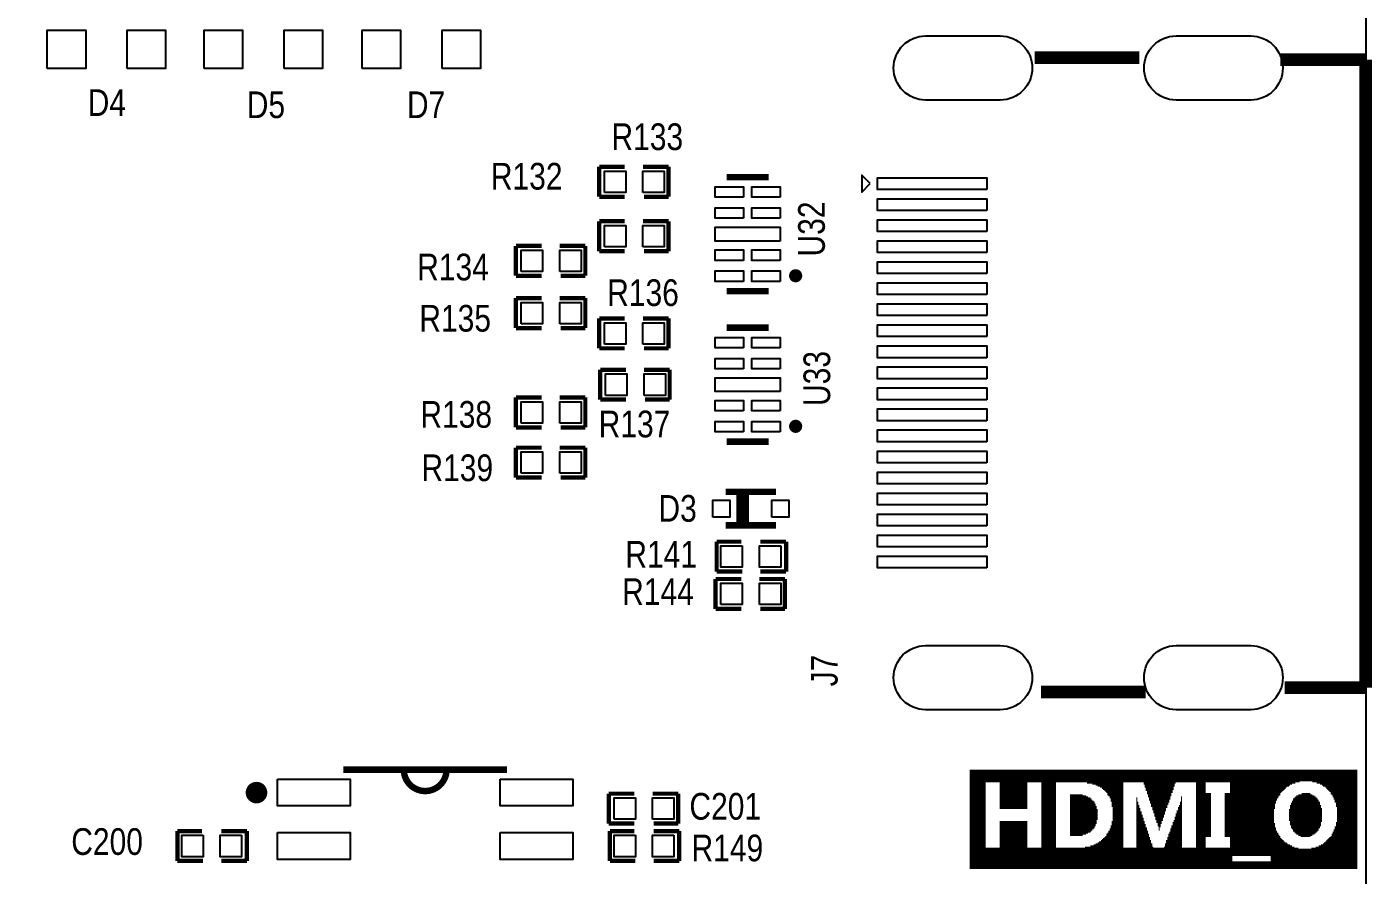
# Model space of a CAD drawing. Extents: x -16 to 114, y 9 to 99.
# Drawn here: x 81.94 to 113.94, y 66.59 to 86.77 of the extents above; entities that cross this region are included whole.
import ezdxf

# ---------------------------------------------------------------- set-up
doc = ezdxf.new("R2010")
doc.units = 0
for name, color, linetype in [('BG_OUTLINE', 3, 'CONTINUOUS'), ('MA_PEN3', 5, 'CONTINUOUS'), ('PG_SILKSCREEN_TOP', 6, 'CONTINUOUS'), ('PIN_TOP', 7, 'CONTINUOUS'), ('RD_SILKSCREEN_TOP', 8, 'CONTINUOUS')]:
    doc.layers.add(name, color=color, linetype=linetype)

msp = doc.modelspace()

# ---------------------------------------------------------------- linework, layer by layer
at = {"layer": 'BG_OUTLINE'}
msp.add_lwpolyline([(-13.134086, 99.189794), (110.731046, 99.189794, -0.414215), (113.79708, 96.12376), (113.799874, 12.17676), (113.79708, 12.263374, -0.41422), (110.731046, 9.19734), (-13.22832, 9.19734), (-13.12672, 9.20496, -0.414214), (-16.192754, 12.270994), (-16.20012, 96.12376, -0.414215)], format="xyb", close=True, dxfattribs=at)
at = {"layer": 'MA_PEN3', "const_width": 0.0254}
for points in [[(104.3686, 69.088), (113.5888, 69.088)], [(104.3686, 69.0626), (113.5888, 69.0626)], [(104.3686, 69.0372), (113.5888, 69.0372)], [(104.3686, 69.0118), (113.5888, 69.0118)], [(104.3686, 68.9864), (113.5888, 68.9864)], [(104.3686, 68.961), (113.5888, 68.961)], [(104.3686, 68.9356), (113.5888, 68.9356)], [(104.3686, 68.9102), (113.5888, 68.9102)], [(104.3686, 68.8848), (113.5888, 68.8848)], [(104.3686, 68.8594), (113.5888, 68.8594)], [(104.3686, 68.834), (113.5888, 68.834)], [(104.3686, 68.8086), (112.2172, 68.8086)], [(112.522, 68.8086), (113.5888, 68.8086)], [(104.3686, 68.7832), (104.7496, 68.7832)], [(104.3686, 68.7578), (104.7496, 68.7578)], [(104.3686, 68.7324), (104.7496, 68.7324)], [(104.3686, 68.707), (104.7496, 68.707)], [(104.3686, 68.6816), (104.7496, 68.6816)], [(104.3686, 68.6562), (104.7496, 68.6562)], [(104.3686, 68.6308), (104.7496, 68.6308)], [(104.3686, 68.6054), (104.7496, 68.6054)], [(104.3686, 68.58), (104.7496, 68.58)], [(104.3686, 68.5546), (104.7496, 68.5546)], [(104.3686, 68.5292), (104.7496, 68.5292)], [(104.3686, 68.5038), (104.7496, 68.5038)], [(104.3686, 68.4784), (104.7496, 68.4784)], [(105.0798, 68.7832), (105.7402, 68.7832)], [(105.0798, 68.7578), (105.7402, 68.7578)], [(105.0798, 68.7324), (105.7402, 68.7324)], [(105.0798, 68.707), (105.7402, 68.707)], [(105.0798, 68.6816), (105.7402, 68.6816)], [(105.0798, 68.6562), (105.7402, 68.6562)], [(105.0798, 68.6308), (105.7402, 68.6308)], [(105.0798, 68.6054), (105.7402, 68.6054)], [(105.0798, 68.58), (105.7402, 68.58)], [(105.0798, 68.5546), (105.7402, 68.5546)], [(105.0798, 68.5292), (105.7402, 68.5292)], [(105.0798, 68.5038), (105.7402, 68.5038)], [(105.0798, 68.4784), (105.7402, 68.4784)], [(106.0704, 68.7832), (106.426, 68.7832)], [(106.0704, 68.7578), (106.426, 68.7578)], [(106.0704, 68.7324), (106.426, 68.7324)], [(106.0704, 68.707), (106.426, 68.707)], [(106.0704, 68.6816), (106.426, 68.6816)], [(106.0704, 68.6562), (106.426, 68.6562)], [(106.0704, 68.6308), (106.426, 68.6308)], [(106.0704, 68.6054), (106.426, 68.6054)], [(106.0704, 68.58), (106.426, 68.58)], [(106.0704, 68.5546), (106.426, 68.5546)], [(106.0704, 68.5292), (106.426, 68.5292)], [(106.0704, 68.5038), (106.426, 68.5038)], [(106.0704, 68.4784), (106.426, 68.4784)], [(106.7562, 68.5038), (107.061, 68.5038)], [(106.7562, 68.4784), (107.1372, 68.4784)], [(107.1626, 68.7832), (108.0262, 68.7832)], [(107.2896, 68.7578), (108.0262, 68.7578)], [(107.3658, 68.7324), (108.0262, 68.7324)], [(107.4166, 68.707), (108.0262, 68.707)], [(107.4674, 68.6816), (108.0262, 68.6816)], [(107.5182, 68.6562), (108.0262, 68.6562)], [(107.5436, 68.6308), (108.0262, 68.6308)], [(107.569, 68.6054), (108.0262, 68.6054)], [(107.5944, 68.58), (108.0262, 68.58)], [(107.6198, 68.5546), (108.0262, 68.5546)], [(107.6452, 68.5292), (108.0262, 68.5292)], [(107.6452, 68.5038), (108.0262, 68.5038)], [(107.6706, 68.4784), (108.0262, 68.4784)], [(108.5088, 68.7832), (109.2708, 68.7832)], [(108.5088, 68.7578), (109.2454, 68.7578)], [(108.5342, 68.7324), (109.2454, 68.7324)], [(108.5342, 68.707), (109.2454, 68.707)], [(108.5342, 68.6816), (109.22, 68.6816)], [(108.5596, 68.6562), (109.22, 68.6562)], [(108.5596, 68.6308), (109.22, 68.6308)], [(108.5596, 68.6054), (109.1946, 68.6054)], [(108.585, 68.58), (109.1946, 68.58)], [(108.585, 68.5546), (109.1946, 68.5546)], [(108.585, 68.5292), (109.1692, 68.5292)], [(108.6104, 68.5038), (109.1692, 68.5038)], [(108.6104, 68.4784), (109.1692, 68.4784)], [(109.7534, 68.7832), (109.982, 68.7832)], [(109.7534, 68.7578), (109.982, 68.7578)], [(109.7534, 68.7324), (109.982, 68.7324)], [(109.7534, 68.707), (109.982, 68.707)], [(109.7534, 68.6816), (109.982, 68.6816)], [(109.7534, 68.6562), (109.982, 68.6562)], [(109.7534, 68.6308), (109.982, 68.6308)], [(109.7534, 68.6054), (109.982, 68.6054)], [(109.7534, 68.58), (109.982, 68.58)], [(109.7534, 68.5546), (109.982, 68.5546)], [(109.7534, 68.5292), (110.109, 68.5292)], [(109.7534, 68.5038), (110.109, 68.5038)], [(109.7534, 68.4784), (110.109, 68.4784)], [(110.4392, 68.5292), (111.76, 68.5292)], [(110.4392, 68.5038), (111.76, 68.5038)], [(110.4392, 68.4784), (111.7346, 68.4784)], [(110.5662, 68.7832), (112.1156, 68.7832)], [(110.5662, 68.7578), (112.0394, 68.7578)], [(110.5662, 68.7324), (111.9886, 68.7324)], [(110.5662, 68.707), (111.9632, 68.707)], [(110.5662, 68.6816), (111.9124, 68.6816)], [(110.5662, 68.6562), (111.887, 68.6562)], [(110.5662, 68.6308), (111.8616, 68.6308)], [(110.5662, 68.6054), (111.8362, 68.6054)], [(110.5662, 68.58), (111.8108, 68.58)], [(110.5662, 68.5546), (111.7854, 68.5546)], [(112.141, 68.4784), (112.5728, 68.4784)], [(112.1918, 68.5038), (112.522, 68.5038)], [(112.268, 68.5292), (112.4712, 68.5292)], [(112.6236, 68.7832), (113.5888, 68.7832)], [(112.6998, 68.7578), (113.5888, 68.7578)], [(112.7506, 68.7324), (113.5888, 68.7324)], [(112.776, 68.707), (113.5888, 68.707)], [(112.8268, 68.6816), (113.5888, 68.6816)], [(112.8522, 68.6562), (113.5888, 68.6562)], [(112.8776, 68.6308), (113.5888, 68.6308)], [(112.903, 68.6054), (113.5888, 68.6054)], [(112.9284, 68.58), (113.5888, 68.58)], [(112.9538, 68.5546), (113.5888, 68.5546)], [(112.9538, 68.5292), (113.5888, 68.5292)], [(112.9792, 68.5038), (113.5888, 68.5038)], [(113.0046, 68.4784), (113.5888, 68.4784)], [(104.3686, 68.453), (104.7496, 68.453)], [(104.3686, 68.4276), (104.7496, 68.4276)], [(104.3686, 68.4022), (104.7496, 68.4022)], [(104.3686, 68.3768), (104.7496, 68.3768)], [(104.3686, 68.3514), (104.7496, 68.3514)], [(104.3686, 68.326), (104.7496, 68.326)], [(104.3686, 68.3006), (104.7496, 68.3006)], [(104.3686, 68.2752), (104.7496, 68.2752)], [(104.3686, 68.2498), (104.7496, 68.2498)], [(104.3686, 68.2244), (104.7496, 68.2244)], [(104.3686, 68.199), (104.7496, 68.199)], [(104.3686, 68.1736), (104.7496, 68.1736)], [(105.0798, 68.453), (105.7402, 68.453)], [(105.0798, 68.4276), (105.7402, 68.4276)], [(105.0798, 68.4022), (105.7402, 68.4022)], [(105.0798, 68.3768), (105.7402, 68.3768)], [(105.0798, 68.3514), (105.7402, 68.3514)], [(105.0798, 68.326), (105.7402, 68.326)], [(105.0798, 68.3006), (105.7402, 68.3006)], [(105.0798, 68.2752), (105.7402, 68.2752)], [(105.0798, 68.2498), (105.7402, 68.2498)], [(105.0798, 68.2244), (105.7402, 68.2244)], [(105.0798, 68.199), (105.7402, 68.199)], [(105.0798, 68.1736), (105.7402, 68.1736)], [(106.0704, 68.453), (106.426, 68.453)], [(106.0704, 68.4276), (106.426, 68.4276)], [(106.0704, 68.4022), (106.426, 68.4022)], [(106.0704, 68.3768), (106.426, 68.3768)], [(106.0704, 68.3514), (106.426, 68.3514)], [(106.0704, 68.326), (106.426, 68.326)], [(106.0704, 68.3006), (106.426, 68.3006)], [(106.0704, 68.2752), (106.426, 68.2752)], [(106.0704, 68.2498), (106.426, 68.2498)], [(106.0704, 68.2244), (106.426, 68.2244)], [(106.0704, 68.199), (106.426, 68.199)], [(106.0704, 68.1736), (106.426, 68.1736)], [(106.7562, 68.453), (107.188, 68.453)], [(106.7562, 68.4276), (107.2388, 68.4276)], [(106.7562, 68.4022), (107.2642, 68.4022)], [(106.7562, 68.3768), (107.2896, 68.3768)], [(106.7562, 68.3514), (107.315, 68.3514)], [(106.7562, 68.326), (107.3404, 68.326)], [(106.7562, 68.3006), (107.3404, 68.3006)], [(106.7562, 68.2752), (107.3658, 68.2752)], [(106.7562, 68.2498), (107.3658, 68.2498)], [(106.7562, 68.2244), (107.3912, 68.2244)], [(106.7562, 68.199), (107.3912, 68.199)], [(106.7562, 68.1736), (107.3912, 68.1736)], [(107.696, 68.453), (108.0262, 68.453)], [(107.696, 68.4276), (108.0262, 68.4276)], [(107.7214, 68.4022), (108.0262, 68.4022)], [(107.7214, 68.3768), (108.0262, 68.3768)], [(107.7214, 68.3514), (108.0262, 68.3514)], [(107.7468, 68.326), (108.0262, 68.326)], [(107.7468, 68.3006), (108.0262, 68.3006)], [(107.7468, 68.2752), (108.0262, 68.2752)], [(107.7468, 68.2498), (108.0262, 68.2498)], [(107.7468, 68.2244), (108.0262, 68.2244)], [(107.7722, 68.199), (108.0262, 68.199)], [(107.7722, 68.1736), (108.0262, 68.1736)], [(108.331, 68.4276), (108.3564, 68.4276)], [(108.331, 68.4022), (108.3564, 68.4022)], [(108.331, 68.3768), (108.3564, 68.3768)], [(108.331, 68.3514), (108.3564, 68.3514)], [(108.331, 68.326), (108.3818, 68.326)], [(108.331, 68.3006), (108.3818, 68.3006)], [(108.331, 68.2752), (108.3818, 68.2752)], [(108.331, 68.2498), (108.4072, 68.2498)], [(108.331, 68.2244), (108.4072, 68.2244)], [(108.331, 68.199), (108.4072, 68.199)], [(108.331, 68.1736), (108.4326, 68.1736)], [(108.6104, 68.453), (109.1438, 68.453)], [(108.6358, 68.4276), (109.1438, 68.4276)], [(108.6358, 68.4022), (109.1438, 68.4022)], [(108.6358, 68.3768), (109.1184, 68.3768)], [(108.6612, 68.3514), (109.1184, 68.3514)], [(108.6612, 68.326), (109.1184, 68.326)], [(108.6612, 68.3006), (109.093, 68.3006)], [(108.6866, 68.2752), (109.093, 68.2752)], [(108.6866, 68.2498), (109.0676, 68.2498)], [(108.6866, 68.2244), (109.0676, 68.2244)], [(108.712, 68.199), (109.0676, 68.199)], [(108.712, 68.1736), (109.0422, 68.1736)], [(109.3216, 68.199), (109.4232, 68.199)], [(109.3216, 68.1736), (109.4232, 68.1736)], [(109.347, 68.2498), (109.4232, 68.2498)], [(109.347, 68.2244), (109.4232, 68.2244)], [(109.3724, 68.326), (109.4232, 68.326)], [(109.3724, 68.3006), (109.4232, 68.3006)], [(109.3724, 68.2752), (109.4232, 68.2752)], [(109.3978, 68.453), (109.4232, 68.453)], [(109.3978, 68.4276), (109.4232, 68.4276)], [(109.3978, 68.4022), (109.4232, 68.4022)], [(109.3978, 68.3768), (109.4232, 68.3768)], [(109.3978, 68.3514), (109.4232, 68.3514)], [(109.7534, 68.453), (110.109, 68.453)], [(109.7534, 68.4276), (110.109, 68.4276)], [(109.7534, 68.4022), (110.109, 68.4022)], [(109.7534, 68.3768), (110.109, 68.3768)], [(109.7534, 68.3514), (110.109, 68.3514)], [(109.7534, 68.326), (110.109, 68.326)], [(109.7534, 68.3006), (110.109, 68.3006)], [(109.7534, 68.2752), (110.109, 68.2752)], [(109.7534, 68.2498), (110.109, 68.2498)], [(109.7534, 68.2244), (110.109, 68.2244)], [(109.7534, 68.199), (110.109, 68.199)], [(109.7534, 68.1736), (110.109, 68.1736)], [(110.4392, 68.453), (111.7092, 68.453)], [(110.4392, 68.4276), (111.7092, 68.4276)], [(110.4392, 68.4022), (111.6838, 68.4022)], [(110.4392, 68.3768), (111.6838, 68.3768)], [(110.4392, 68.3514), (111.6584, 68.3514)], [(110.4392, 68.326), (111.6584, 68.326)], [(110.4392, 68.3006), (111.6584, 68.3006)], [(110.4392, 68.2752), (111.633, 68.2752)], [(110.4392, 68.2498), (111.633, 68.2498)], [(110.4392, 68.2244), (111.633, 68.2244)], [(110.4392, 68.199), (111.633, 68.199)], [(110.4392, 68.1736), (111.633, 68.1736)], [(111.9886, 68.2498), (112.7252, 68.2498)], [(111.9886, 68.2244), (112.7252, 68.2244)], [(111.9886, 68.199), (112.7252, 68.199)], [(111.9886, 68.1736), (112.7506, 68.1736)], [(112.014, 68.3006), (112.6998, 68.3006)], [(112.014, 68.2752), (112.6998, 68.2752)], [(112.0394, 68.3514), (112.6744, 68.3514)], [(112.0394, 68.326), (112.6998, 68.326)], [(112.0648, 68.4022), (112.649, 68.4022)], [(112.0648, 68.3768), (112.6744, 68.3768)], [(112.0902, 68.4276), (112.6236, 68.4276)], [(112.1156, 68.453), (112.5982, 68.453)], [(113.0046, 68.453), (113.5888, 68.453)], [(113.03, 68.4276), (113.5888, 68.4276)], [(113.03, 68.4022), (113.5888, 68.4022)], [(113.0554, 68.3768), (113.5888, 68.3768)], [(113.0554, 68.3514), (113.5888, 68.3514)], [(113.0554, 68.326), (113.5888, 68.326)], [(113.0808, 68.3006), (113.5888, 68.3006)], [(113.0808, 68.2752), (113.5888, 68.2752)], [(113.0808, 68.2498), (113.5888, 68.2498)], [(113.0808, 68.2244), (113.5888, 68.2244)], [(113.1062, 68.199), (113.5888, 68.199)], [(113.1062, 68.1736), (113.5888, 68.1736)], [(104.3686, 68.1482), (104.7496, 68.1482)], [(104.3686, 68.1228), (104.7496, 68.1228)], [(104.3686, 68.0974), (104.7496, 68.0974)], [(104.3686, 68.072), (104.7496, 68.072)], [(104.3686, 68.0466), (104.7496, 68.0466)], [(104.3686, 68.0212), (104.7496, 68.0212)], [(104.3686, 67.9958), (104.7496, 67.9958)], [(104.3686, 67.9704), (104.7496, 67.9704)], [(104.3686, 67.945), (104.7496, 67.945)], [(104.3686, 67.9196), (104.7496, 67.9196)], [(104.3686, 67.8942), (104.7496, 67.8942)], [(104.3686, 67.8688), (104.7496, 67.8688)], [(104.3686, 67.8434), (104.7496, 67.8434)], [(105.0798, 67.8688), (105.7402, 67.8688)], [(105.0798, 67.8434), (105.7402, 67.8434)], [(106.0704, 68.1482), (106.426, 68.1482)], [(106.0704, 68.1228), (106.426, 68.1228)], [(106.0704, 68.0974), (106.426, 68.0974)], [(106.0704, 68.072), (106.426, 68.072)], [(106.0704, 68.0466), (106.426, 68.0466)], [(106.0704, 68.0212), (106.426, 68.0212)], [(106.0704, 67.9958), (106.426, 67.9958)], [(106.0704, 67.9704), (106.426, 67.9704)], [(106.0704, 67.945), (106.426, 67.945)], [(106.0704, 67.9196), (106.426, 67.9196)], [(106.0704, 67.8942), (106.426, 67.8942)], [(106.0704, 67.8688), (106.426, 67.8688)], [(106.0704, 67.8434), (106.426, 67.8434)], [(106.7562, 68.1482), (107.4166, 68.1482)], [(106.7562, 68.1228), (107.4166, 68.1228)], [(106.7562, 68.0974), (107.4166, 68.0974)], [(106.7562, 68.072), (107.4166, 68.072)], [(106.7562, 68.0466), (107.4166, 68.0466)], [(106.7562, 68.0212), (107.4166, 68.0212)], [(106.7562, 67.9958), (107.4166, 67.9958)], [(106.7562, 67.9704), (107.4166, 67.9704)], [(106.7562, 67.945), (107.4166, 67.945)], [(106.7562, 67.9196), (107.4166, 67.9196)], [(106.7562, 67.8942), (107.3912, 67.8942)], [(106.7562, 67.8688), (107.3912, 67.8688)], [(106.7562, 67.8434), (107.3912, 67.8434)], [(107.7468, 67.8688), (108.0262, 67.8688)], [(107.7468, 67.8434), (108.0262, 67.8434)], [(107.7722, 68.1482), (108.0262, 68.1482)], [(107.7722, 68.1228), (108.0262, 68.1228)], [(107.7722, 68.0974), (108.0262, 68.0974)], [(107.7722, 68.072), (108.0262, 68.072)], [(107.7722, 68.0466), (108.0262, 68.0466)], [(107.7722, 68.0212), (108.0262, 68.0212)], [(107.7722, 67.9958), (108.0262, 67.9958)], [(107.7722, 67.9704), (108.0262, 67.9704)], [(107.7722, 67.945), (108.0262, 67.945)], [(107.7722, 67.9196), (108.0262, 67.9196)], [(107.7722, 67.8942), (108.0262, 67.8942)], [(108.331, 68.1482), (108.4326, 68.1482)], [(108.331, 68.1228), (108.4326, 68.1228)], [(108.331, 68.0974), (108.458, 68.0974)], [(108.331, 68.072), (108.458, 68.072)], [(108.331, 68.0466), (108.458, 68.0466)], [(108.331, 68.0212), (108.4834, 68.0212)], [(108.331, 67.9958), (108.4834, 67.9958)], [(108.331, 67.9704), (108.4834, 67.9704)], [(108.331, 67.945), (108.5088, 67.945)], [(108.331, 67.9196), (108.5088, 67.9196)], [(108.331, 67.8942), (108.5088, 67.8942)], [(108.331, 67.8688), (108.5342, 67.8688)], [(108.331, 67.8434), (108.5342, 67.8434)], [(108.712, 68.1482), (109.0422, 68.1482)], [(108.7374, 68.1228), (109.0422, 68.1228)], [(108.7374, 68.0974), (109.0168, 68.0974)], [(108.7374, 68.072), (109.0168, 68.072)], [(108.7628, 68.0466), (109.0168, 68.0466)], [(108.7628, 68.0212), (108.9914, 68.0212)], [(108.7628, 67.9958), (108.9914, 67.9958)], [(108.7882, 67.9704), (108.9914, 67.9704)], [(108.7882, 67.945), (108.966, 67.945)], [(108.7882, 67.9196), (108.966, 67.9196)], [(108.8136, 67.8942), (108.966, 67.8942)], [(108.8136, 67.8688), (108.9406, 67.8688)], [(108.8136, 67.8434), (108.9406, 67.8434)], [(109.1946, 67.8434), (109.4232, 67.8434)], [(109.22, 67.8942), (109.4232, 67.8942)], [(109.22, 67.8688), (109.4232, 67.8688)], [(109.2454, 67.9704), (109.4232, 67.9704)], [(109.2454, 67.945), (109.4232, 67.945)], [(109.2454, 67.9196), (109.4232, 67.9196)], [(109.2708, 68.0466), (109.4232, 68.0466)], [(109.2708, 68.0212), (109.4232, 68.0212)], [(109.2708, 67.9958), (109.4232, 67.9958)], [(109.2962, 68.1228), (109.4232, 68.1228)], [(109.2962, 68.0974), (109.4232, 68.0974)], [(109.2962, 68.072), (109.4232, 68.072)], [(109.3216, 68.1482), (109.4232, 68.1482)], [(109.7534, 68.1482), (110.109, 68.1482)], [(109.7534, 68.1228), (110.109, 68.1228)], [(109.7534, 68.0974), (110.109, 68.0974)], [(109.7534, 68.072), (110.109, 68.072)], [(109.7534, 68.0466), (110.109, 68.0466)], [(109.7534, 68.0212), (110.109, 68.0212)], [(109.7534, 67.9958), (110.109, 67.9958)], [(109.7534, 67.9704), (110.109, 67.9704)], [(109.7534, 67.945), (110.109, 67.945)], [(109.7534, 67.9196), (110.109, 67.9196)], [(109.7534, 67.8942), (110.109, 67.8942)], [(109.7534, 67.8688), (110.109, 67.8688)], [(109.7534, 67.8434), (110.109, 67.8434)], [(110.4392, 68.1482), (111.6076, 68.1482)], [(110.4392, 68.1228), (111.6076, 68.1228)], [(110.4392, 68.0974), (111.6076, 68.0974)], [(110.4392, 68.072), (111.6076, 68.072)], [(110.4392, 68.0466), (111.6076, 68.0466)], [(110.4392, 68.0212), (111.6076, 68.0212)], [(110.4392, 67.9958), (111.6076, 67.9958)], [(110.4392, 67.9704), (111.6076, 67.9704)], [(110.4392, 67.945), (111.6076, 67.945)], [(110.4392, 67.9196), (111.6076, 67.9196)], [(110.4392, 67.8942), (111.6076, 67.8942)], [(110.4392, 67.8688), (111.6076, 67.8688)], [(110.4392, 67.8434), (111.6076, 67.8434)], [(111.9632, 68.1482), (112.7506, 68.1482)], [(111.9632, 68.1228), (112.7506, 68.1228)], [(111.9632, 68.0974), (112.7506, 68.0974)], [(111.9632, 68.072), (112.7506, 68.072)], [(111.9632, 68.0466), (112.7506, 68.0466)], [(111.9632, 68.0212), (112.7506, 68.0212)], [(111.9632, 67.9958), (112.7506, 67.9958)], [(111.9632, 67.9704), (112.7506, 67.9704)], [(111.9632, 67.945), (112.7506, 67.945)], [(111.9632, 67.9196), (112.7506, 67.9196)], [(111.9632, 67.8942), (112.7506, 67.8942)], [(111.9886, 67.8688), (112.7506, 67.8688)], [(111.9886, 67.8434), (112.7252, 67.8434)], [(113.0808, 67.8434), (113.5888, 67.8434)], [(113.1062, 68.1482), (113.5888, 68.1482)], [(113.1062, 68.1228), (113.5888, 68.1228)], [(113.1062, 68.0974), (113.5888, 68.0974)], [(113.1062, 68.072), (113.5888, 68.072)], [(113.1062, 68.0466), (113.5888, 68.0466)], [(113.1062, 68.0212), (113.5888, 68.0212)], [(113.1062, 67.9958), (113.5888, 67.9958)], [(113.1062, 67.9704), (113.5888, 67.9704)], [(113.1062, 67.945), (113.5888, 67.945)], [(113.1062, 67.9196), (113.5888, 67.9196)], [(113.1062, 67.8942), (113.5888, 67.8942)], [(113.1062, 67.8688), (113.5888, 67.8688)], [(104.3686, 67.818), (104.7496, 67.818)], [(104.3686, 67.7926), (104.7496, 67.7926)], [(104.3686, 67.7672), (104.7496, 67.7672)], [(104.3686, 67.7418), (104.7496, 67.7418)], [(104.3686, 67.7164), (104.7496, 67.7164)], [(104.3686, 67.691), (104.7496, 67.691)], [(104.3686, 67.6656), (104.7496, 67.6656)], [(104.3686, 67.6402), (104.7496, 67.6402)], [(104.3686, 67.6148), (104.7496, 67.6148)], [(104.3686, 67.5894), (104.7496, 67.5894)], [(104.3686, 67.564), (104.7496, 67.564)], [(104.3686, 67.5386), (104.7496, 67.5386)], [(105.0798, 67.818), (105.7402, 67.818)], [(105.0798, 67.7926), (105.7402, 67.7926)], [(105.0798, 67.7672), (105.7402, 67.7672)], [(105.0798, 67.7418), (105.7402, 67.7418)], [(105.0798, 67.7164), (105.7402, 67.7164)], [(105.0798, 67.691), (105.7402, 67.691)], [(105.0798, 67.6656), (105.7402, 67.6656)], [(105.0798, 67.6402), (105.7402, 67.6402)], [(105.0798, 67.6148), (105.7402, 67.6148)], [(105.0798, 67.5894), (105.7402, 67.5894)], [(105.0798, 67.564), (105.7402, 67.564)], [(105.0798, 67.5386), (105.7402, 67.5386)], [(106.0704, 67.818), (106.426, 67.818)], [(106.0704, 67.7926), (106.426, 67.7926)], [(106.0704, 67.7672), (106.426, 67.7672)], [(106.0704, 67.7418), (106.426, 67.7418)], [(106.0704, 67.7164), (106.426, 67.7164)], [(106.0704, 67.691), (106.426, 67.691)], [(106.0704, 67.6656), (106.426, 67.6656)], [(106.0704, 67.6402), (106.426, 67.6402)], [(106.0704, 67.6148), (106.426, 67.6148)], [(106.0704, 67.5894), (106.426, 67.5894)], [(106.0704, 67.564), (106.426, 67.564)], [(106.0704, 67.5386), (106.426, 67.5386)], [(106.7562, 67.818), (107.3912, 67.818)], [(106.7562, 67.7926), (107.3658, 67.7926)], [(106.7562, 67.7672), (107.3658, 67.7672)], [(106.7562, 67.7418), (107.3404, 67.7418)], [(106.7562, 67.7164), (107.3404, 67.7164)], [(106.7562, 67.691), (107.315, 67.691)], [(106.7562, 67.6656), (107.2896, 67.6656)], [(106.7562, 67.6402), (107.2642, 67.6402)], [(106.7562, 67.6148), (107.2388, 67.6148)], [(106.7562, 67.5894), (107.188, 67.5894)], [(106.7562, 67.564), (107.1372, 67.564)], [(106.7562, 67.5386), (107.061, 67.5386)], [(107.6198, 67.564), (108.0262, 67.564)], [(107.6198, 67.5386), (108.0262, 67.5386)], [(107.6452, 67.5894), (108.0262, 67.5894)], [(107.6706, 67.6402), (108.0262, 67.6402)], [(107.6706, 67.6148), (108.0262, 67.6148)], [(107.696, 67.691), (108.0262, 67.691)], [(107.696, 67.6656), (108.0262, 67.6656)], [(107.7214, 67.7672), (108.0262, 67.7672)], [(107.7214, 67.7418), (108.0262, 67.7418)], [(107.7214, 67.7164), (108.0262, 67.7164)], [(107.7468, 67.818), (108.0262, 67.818)], [(107.7468, 67.7926), (108.0262, 67.7926)], [(108.331, 67.818), (108.5342, 67.818)], [(108.331, 67.7926), (108.5596, 67.7926)], [(108.331, 67.7672), (108.5596, 67.7672)], [(108.331, 67.7418), (108.5596, 67.7418)], [(108.331, 67.7164), (108.585, 67.7164)], [(108.331, 67.691), (108.585, 67.691)], [(108.331, 67.6656), (108.585, 67.6656)], [(108.331, 67.6402), (108.6104, 67.6402)], [(108.331, 67.6148), (108.6104, 67.6148)], [(108.331, 67.5894), (108.6104, 67.5894)], [(108.331, 67.564), (108.6358, 67.564)], [(108.331, 67.5386), (108.6358, 67.5386)], [(108.839, 67.818), (108.9406, 67.818)], [(108.839, 67.7926), (108.9152, 67.7926)], [(108.839, 67.7672), (108.9152, 67.7672)], [(108.8644, 67.7418), (108.9152, 67.7418)], [(108.8644, 67.7164), (108.8898, 67.7164)], [(108.8644, 67.691), (108.8898, 67.691)], [(108.8644, 67.6656), (108.8898, 67.6656)], [(109.093, 67.564), (109.4232, 67.564)], [(109.093, 67.5386), (109.4232, 67.5386)], [(109.1184, 67.6148), (109.4232, 67.6148)], [(109.1184, 67.5894), (109.4232, 67.5894)], [(109.1438, 67.691), (109.4232, 67.691)], [(109.1438, 67.6656), (109.4232, 67.6656)], [(109.1438, 67.6402), (109.4232, 67.6402)], [(109.1692, 67.7672), (109.4232, 67.7672)], [(109.1692, 67.7418), (109.4232, 67.7418)], [(109.1692, 67.7164), (109.4232, 67.7164)], [(109.1946, 67.818), (109.4232, 67.818)], [(109.1946, 67.7926), (109.4232, 67.7926)], [(109.7534, 67.818), (110.109, 67.818)], [(109.7534, 67.7926), (110.109, 67.7926)], [(109.7534, 67.7672), (110.109, 67.7672)], [(109.7534, 67.7418), (110.109, 67.7418)], [(109.7534, 67.7164), (110.109, 67.7164)], [(109.7534, 67.691), (110.109, 67.691)], [(109.7534, 67.6656), (110.109, 67.6656)], [(109.7534, 67.6402), (110.109, 67.6402)], [(109.7534, 67.6148), (110.109, 67.6148)], [(109.7534, 67.5894), (110.109, 67.5894)], [(109.7534, 67.564), (110.109, 67.564)], [(109.7534, 67.5386), (110.109, 67.5386)], [(110.4392, 67.818), (111.633, 67.818)], [(110.4392, 67.7926), (111.633, 67.7926)], [(110.4392, 67.7672), (111.633, 67.7672)], [(110.4392, 67.7418), (111.633, 67.7418)], [(110.4392, 67.7164), (111.6584, 67.7164)], [(110.4392, 67.691), (111.6584, 67.691)], [(110.4392, 67.6656), (111.6584, 67.6656)], [(110.4392, 67.6402), (111.6838, 67.6402)], [(110.4392, 67.6148), (111.6838, 67.6148)], [(110.4392, 67.5894), (111.7092, 67.5894)], [(110.4392, 67.564), (111.7092, 67.564)], [(110.4392, 67.5386), (111.7346, 67.5386)], [(111.9886, 67.818), (112.7252, 67.818)], [(111.9886, 67.7926), (112.7252, 67.7926)], [(112.014, 67.7672), (112.7252, 67.7672)], [(112.014, 67.7418), (112.6998, 67.7418)], [(112.014, 67.7164), (112.6998, 67.7164)], [(112.0394, 67.691), (112.6744, 67.691)], [(112.0648, 67.6656), (112.6744, 67.6656)], [(112.0648, 67.6402), (112.649, 67.6402)], [(112.0902, 67.6148), (112.6236, 67.6148)], [(112.1156, 67.5894), (112.5982, 67.5894)], [(112.141, 67.564), (112.5728, 67.564)], [(112.1918, 67.5386), (112.522, 67.5386)], [(112.9792, 67.564), (113.5888, 67.564)], [(112.9792, 67.5386), (113.5888, 67.5386)], [(113.0046, 67.6148), (113.5888, 67.6148)], [(113.0046, 67.5894), (113.5888, 67.5894)], [(113.03, 67.6656), (113.5888, 67.6656)], [(113.03, 67.6402), (113.5888, 67.6402)], [(113.0554, 67.7418), (113.5888, 67.7418)], [(113.0554, 67.7164), (113.5888, 67.7164)], [(113.0554, 67.691), (113.5888, 67.691)], [(113.0808, 67.818), (113.5888, 67.818)], [(113.0808, 67.7926), (113.5888, 67.7926)], [(113.0808, 67.7672), (113.5888, 67.7672)], [(104.3686, 67.5132), (104.7496, 67.5132)], [(104.3686, 67.4878), (104.7496, 67.4878)], [(104.3686, 67.4624), (104.7496, 67.4624)], [(104.3686, 67.437), (104.7496, 67.437)], [(104.3686, 67.4116), (104.7496, 67.4116)], [(104.3686, 67.3862), (104.7496, 67.3862)], [(104.3686, 67.3608), (104.7496, 67.3608)], [(104.3686, 67.3354), (104.7496, 67.3354)], [(104.3686, 67.31), (104.7496, 67.31)], [(104.3686, 67.2846), (104.7496, 67.2846)], [(104.3686, 67.2592), (104.7496, 67.2592)], [(104.3686, 67.2338), (112.1918, 67.2338)], [(104.3686, 67.2084), (113.5888, 67.2084)], [(105.0798, 67.5132), (105.7402, 67.5132)], [(105.0798, 67.4878), (105.7402, 67.4878)], [(105.0798, 67.4624), (105.7402, 67.4624)], [(105.0798, 67.437), (105.7402, 67.437)], [(105.0798, 67.4116), (105.7402, 67.4116)], [(105.0798, 67.3862), (105.7402, 67.3862)], [(105.0798, 67.3608), (105.7402, 67.3608)], [(105.0798, 67.3354), (105.7402, 67.3354)], [(105.0798, 67.31), (105.7402, 67.31)], [(105.0798, 67.2846), (105.7402, 67.2846)], [(105.0798, 67.2592), (105.7402, 67.2592)], [(106.0704, 67.5132), (106.426, 67.5132)], [(106.0704, 67.4878), (106.426, 67.4878)], [(106.0704, 67.4624), (106.426, 67.4624)], [(106.0704, 67.437), (106.426, 67.437)], [(106.0704, 67.4116), (106.426, 67.4116)], [(106.0704, 67.3862), (106.426, 67.3862)], [(106.0704, 67.3608), (106.426, 67.3608)], [(106.0704, 67.3354), (106.426, 67.3354)], [(106.0704, 67.31), (106.426, 67.31)], [(106.0704, 67.2846), (106.426, 67.2846)], [(106.0704, 67.2592), (106.426, 67.2592)], [(107.1118, 67.2592), (108.0262, 67.2592)], [(107.2388, 67.2846), (108.0262, 67.2846)], [(107.315, 67.31), (108.0262, 67.31)], [(107.3658, 67.3354), (108.0262, 67.3354)], [(107.4166, 67.3608), (108.0262, 67.3608)], [(107.442, 67.3862), (108.0262, 67.3862)], [(107.4928, 67.4116), (108.0262, 67.4116)], [(107.5182, 67.437), (108.0262, 67.437)], [(107.5436, 67.4624), (108.0262, 67.4624)], [(107.569, 67.4878), (108.0262, 67.4878)], [(107.5944, 67.5132), (108.0262, 67.5132)], [(108.331, 67.5132), (108.6358, 67.5132)], [(108.331, 67.4878), (108.6612, 67.4878)], [(108.331, 67.4624), (108.6612, 67.4624)], [(108.331, 67.437), (108.6612, 67.437)], [(108.331, 67.4116), (108.6866, 67.4116)], [(108.331, 67.3862), (108.6866, 67.3862)], [(108.331, 67.3608), (108.6866, 67.3608)], [(108.331, 67.3354), (108.712, 67.3354)], [(108.331, 67.31), (108.712, 67.31)], [(108.331, 67.2846), (108.712, 67.2846)], [(108.331, 67.2592), (108.7374, 67.2592)], [(108.9914, 67.2592), (109.4232, 67.2592)], [(109.0168, 67.3354), (109.4232, 67.3354)], [(109.0168, 67.31), (109.4232, 67.31)], [(109.0168, 67.2846), (109.4232, 67.2846)], [(109.0422, 67.4116), (109.4232, 67.4116)], [(109.0422, 67.3862), (109.4232, 67.3862)], [(109.0422, 67.3608), (109.4232, 67.3608)], [(109.0676, 67.4878), (109.4232, 67.4878)], [(109.0676, 67.4624), (109.4232, 67.4624)], [(109.0676, 67.437), (109.4232, 67.437)], [(109.093, 67.5132), (109.4232, 67.5132)], [(109.7534, 67.5132), (110.109, 67.5132)], [(109.7534, 67.4878), (109.982, 67.4878)], [(109.7534, 67.4624), (109.982, 67.4624)], [(109.7534, 67.437), (109.982, 67.437)], [(109.7534, 67.4116), (109.982, 67.4116)], [(109.7534, 67.3862), (109.982, 67.3862)], [(109.7534, 67.3608), (109.982, 67.3608)], [(109.7534, 67.3354), (109.982, 67.3354)], [(109.7534, 67.31), (109.982, 67.31)], [(109.7534, 67.2846), (109.982, 67.2846)], [(109.7534, 67.2592), (109.982, 67.2592)], [(110.4392, 67.5132), (111.76, 67.5132)], [(110.5662, 67.4878), (111.76, 67.4878)], [(110.5662, 67.4624), (111.7854, 67.4624)], [(110.5662, 67.437), (111.8108, 67.437)], [(110.5662, 67.4116), (111.8362, 67.4116)], [(110.5662, 67.3862), (111.8616, 67.3862)], [(110.5662, 67.3608), (111.9124, 67.3608)], [(110.5662, 67.3354), (111.9378, 67.3354)], [(110.5662, 67.31), (111.9886, 67.31)], [(110.5662, 67.2846), (112.0394, 67.2846)], [(110.5662, 67.2592), (112.0902, 67.2592)], [(112.2426, 67.5132), (112.4712, 67.5132)], [(112.4966, 67.2338), (113.5888, 67.2338)], [(112.5982, 67.2592), (113.5888, 67.2592)], [(112.6744, 67.2846), (113.5888, 67.2846)], [(112.7252, 67.31), (113.5888, 67.31)], [(112.776, 67.3354), (113.5888, 67.3354)], [(112.8014, 67.3608), (113.5888, 67.3608)], [(112.8268, 67.3862), (113.5888, 67.3862)], [(112.8522, 67.4116), (113.5888, 67.4116)], [(112.8776, 67.437), (113.5888, 67.437)], [(112.903, 67.4624), (113.5888, 67.4624)], [(112.9284, 67.4878), (113.5888, 67.4878)], [(112.9538, 67.5132), (113.5888, 67.5132)], [(104.3686, 67.183), (113.5888, 67.183)], [(104.3686, 67.1576), (113.5888, 67.1576)], [(104.3686, 67.1322), (113.5888, 67.1322)], [(104.3686, 67.1068), (113.5888, 67.1068)], [(104.3686, 67.0814), (113.5888, 67.0814)], [(104.3686, 67.056), (113.5888, 67.056)], [(104.3686, 67.0306), (110.617, 67.0306)], [(104.3686, 67.0052), (110.617, 67.0052)], [(104.3686, 66.9798), (110.617, 66.9798)], [(104.3686, 66.9544), (110.617, 66.9544)], [(104.3686, 66.929), (110.617, 66.929)], [(104.3686, 66.9036), (113.5888, 66.9036)], [(104.3686, 66.8782), (113.5888, 66.8782)], [(111.5314, 67.0306), (113.5888, 67.0306)], [(111.5314, 67.0052), (113.5888, 67.0052)], [(111.5314, 66.9798), (113.5888, 66.9798)], [(111.5314, 66.9544), (113.5888, 66.9544)], [(111.5314, 66.929), (113.5888, 66.929)], [(104.3686, 66.8528), (113.5888, 66.8528)], [(104.3686, 66.8274), (113.5888, 66.8274)], [(104.3686, 66.802), (113.5888, 66.802)], [(104.3686, 66.7766), (113.5888, 66.7766)], [(104.3686, 66.7512), (113.5888, 66.7512)]]:
    msp.add_lwpolyline(points, dxfattribs=at)
at = {"layer": 'PG_SILKSCREEN_TOP'}
for points, const_width in [([(105.91673, 86.036404), (108.40593, 86.036404)], 0.3048), ([(113.79073, 85.985604), (111.75873, 85.985604)], 0.3048), ([(113.79073, 71.050404), (113.79073, 85.985604)], 0.3048), ([(95.5548, 83.439), (95.5548, 82.7278)], 0.1016), ([(95.5548, 83.439), (96.1644, 83.439)], 0.1016), ([(96.5962, 83.439), (97.2058, 83.439)], 0.1016), ([(97.2058, 83.439), (97.2058, 82.7278)], 0.1016), ([(98.585274, 83.194398), (99.585526, 83.194398)], 0.1524), ([(95.5548, 82.7278), (96.1644, 82.7278)], 0.1016), ([(97.2058, 82.7278), (96.6216, 82.7278)], 0.1016), ([(95.5548, 82.1436), (95.5548, 81.4324)], 0.1016), ([(95.5548, 82.1436), (96.1644, 82.1436)], 0.1016), ([(96.5962, 82.1436), (97.2058, 82.1436)], 0.1016), ([(97.2058, 82.1436), (97.2058, 81.4324)], 0.1016), ([(93.5736, 81.5594), (93.5736, 80.8482)], 0.1016), ([(93.5736, 81.5594), (94.1832, 81.5594)], 0.1016), ([(94.615, 81.5594), (95.2246, 81.5594)], 0.1016), ([(95.2246, 81.5594), (95.2246, 80.8482)], 0.1016), ([(95.5548, 81.4324), (96.1644, 81.4324)], 0.1016), ([(97.2058, 81.4324), (96.6216, 81.4324)], 0.1016), ([(93.5736, 80.8482), (94.1832, 80.8482)], 0.1016), ([(95.2246, 80.8482), (94.6404, 80.8482)], 0.1016), ([(93.5736, 80.3148), (93.5736, 79.6036)], 0.1016), ([(93.5736, 80.3148), (94.1832, 80.3148)], 0.1016), ([(94.615, 80.3148), (95.2246, 80.3148)], 0.1016), ([(95.2246, 80.3148), (95.2246, 79.6036)], 0.1016), ([(99.585526, 80.483202), (98.585274, 80.483202)], 0.1524), ([(95.5548, 79.8322), (95.5548, 79.121)], 0.1016), ([(95.5548, 79.8322), (96.1644, 79.8322)], 0.1016), ([(96.5962, 79.8322), (97.2058, 79.8322)], 0.1016), ([(97.2058, 79.8322), (97.2058, 79.121)], 0.1016), ([(93.5736, 79.6036), (94.1832, 79.6036)], 0.1016), ([(95.2246, 79.6036), (94.6404, 79.6036)], 0.1016), ([(98.585274, 79.612998), (99.585526, 79.612998)], 0.1524), ([(95.5548, 79.121), (96.1644, 79.121)], 0.1016), ([(97.2058, 79.121), (96.6216, 79.121)], 0.1016), ([(95.5802, 78.613), (95.5802, 77.9018)], 0.1016), ([(95.5802, 78.613), (96.1898, 78.613)], 0.1016), ([(96.6216, 78.613), (97.2312, 78.613)], 0.1016), ([(97.2312, 78.613), (97.2312, 77.9018)], 0.1016), ([(93.5736, 77.9526), (93.5736, 77.2414)], 0.1016), ([(93.5736, 77.9526), (94.1832, 77.9526)], 0.1016), ([(94.615, 77.9526), (95.2246, 77.9526)], 0.1016), ([(95.2246, 77.9526), (95.2246, 77.2414)], 0.1016), ([(95.5802, 77.9018), (96.1898, 77.9018)], 0.1016), ([(97.2312, 77.9018), (96.647, 77.9018)], 0.1016), ([(93.5736, 77.2414), (94.1832, 77.2414)], 0.1016), ([(95.2246, 77.2414), (94.6404, 77.2414)], 0.1016), ([(99.585526, 76.901802), (98.585274, 76.901802)], 0.1524), ([(93.5736, 76.7588), (93.5736, 76.0476)], 0.1016), ([(93.5736, 76.7588), (94.1832, 76.7588)], 0.1016), ([(94.615, 76.7588), (95.2246, 76.7588)], 0.1016), ([(95.2246, 76.7588), (95.2246, 76.0476)], 0.1016), ([(93.5736, 76.0476), (94.1832, 76.0476)], 0.1016), ([(95.2246, 76.0476), (94.6404, 76.0476)], 0.1016), ([(98.561652, 75.71105), (99.761548, 75.71105)], 0.1524), ([(98.893376, 74.91095), (98.893376, 75.71105)], 0.1524), ([(99.045776, 74.91095), (99.045776, 75.71105)], 0.1524), ([(99.761548, 74.91095), (98.561652, 74.91095)], 0.1524), ([(98.3488, 74.5236), (98.933, 74.5236)], 0.1016), ([(98.3488, 73.8124), (98.3488, 74.5236)], 0.1016), ([(99.9998, 74.5236), (99.3902, 74.5236)], 0.1016), ([(99.9998, 73.8124), (99.9998, 74.5236)], 0.1016), ([(98.3234, 73.6346), (98.3234, 72.9234)], 0.1016), ([(98.3234, 73.6346), (98.933, 73.6346)], 0.1016), ([(98.9584, 73.8124), (98.3488, 73.8124)], 0.1016), ([(99.3648, 73.6346), (99.9744, 73.6346)], 0.1016), ([(99.9998, 73.8124), (99.3902, 73.8124)], 0.1016), ([(99.9744, 73.6346), (99.9744, 72.9234)], 0.1016), ([(98.3234, 72.9234), (98.933, 72.9234)], 0.1016), ([(99.9744, 72.9234), (99.3902, 72.9234)], 0.1016), ([(106.06913, 70.948804), (108.55833, 70.948804)], 0.3048), ([(111.86033, 71.050404), (113.79073, 71.050404)], 0.3048), ([(89.464642, 69.099684), (93.364558, 69.099684)], 0.1524), ([(95.7834, 68.5292), (96.393, 68.5292)], 0.1016), ([(95.7834, 68.5292), (95.7834, 67.818)], 0.1016), ([(96.8248, 68.5292), (97.4344, 68.5292)], 0.1016), ([(97.4344, 68.5292), (97.4344, 67.818)], 0.1016), ([(95.7834, 67.818), (96.393, 67.818)], 0.1016), ([(97.4344, 67.818), (96.8502, 67.818)], 0.1016), ([(85.5218, 66.929), (85.5218, 67.6402)], 0.1016), ([(85.5218, 67.6402), (86.106, 67.6402)], 0.1016), ([(87.1728, 67.6402), (86.5632, 67.6402)], 0.1016), ([(87.1728, 66.929), (87.1728, 67.6402)], 0.1016), ([(95.8088, 67.6402), (96.393, 67.6402)], 0.1016), ([(95.8088, 66.929), (95.8088, 67.6402)], 0.1016), ([(97.4598, 67.6402), (96.8502, 67.6402)], 0.1016), ([(97.4598, 66.929), (97.4598, 67.6402)], 0.1016), ([(86.1314, 66.929), (85.5218, 66.929)], 0.1016), ([(87.1728, 66.929), (86.5632, 66.929)], 0.1016), ([(96.4184, 66.929), (95.8088, 66.929)], 0.1016), ([(97.4598, 66.929), (96.8502, 66.929)], 0.1016)]:
    msp.add_lwpolyline(points, dxfattribs=dict(at, const_width=const_width))
msp.add_lwpolyline([(102.00513, 83.039204), (101.80193, 83.242404), (101.80193, 82.836004)], close=True, dxfattribs=at)
for points, const_width in [([(100.308664, 80.8482, 1), (100.148136, 80.8482, 1)], 0.1524), ([(100.308664, 77.2668, 1), (100.148136, 77.2668, 1)], 0.1524), ([(87.53094, 68.5546, 1), (87.27186, 68.5546, 1)], 0.254)]:
    msp.add_lwpolyline(points, format="xyb", close=True, dxfattribs=dict(at, const_width=const_width))
at = {"layer": 'PG_SILKSCREEN_TOP', "const_width": 0.1524}
msp.add_lwpolyline([(91.9226, 69.099684, -0.414214), (91.4146, 68.591684, -0.414214), (90.9066, 69.099684)], format="xyb", dxfattribs=at)
at = {"layer": 'PIN_TOP'}
for points in [[(82.423, 85.7758), (82.423, 86.6902), (83.3374, 86.6902), (83.3374, 85.7758)], [(84.32292, 85.7758), (84.32292, 86.6902), (85.23732, 86.6902), (85.23732, 85.7758)], [(86.1568, 85.7758), (86.1568, 86.6902), (87.0712, 86.6902), (87.0712, 85.7758)], [(88.05672, 85.7758), (88.05672, 86.6902), (88.97112, 86.6902), (88.97112, 85.7758)], [(89.916, 85.7758), (89.916, 86.6902), (90.8304, 86.6902), (90.8304, 85.7758)], [(91.81592, 85.7758), (91.81592, 86.6902), (92.73032, 86.6902), (92.73032, 85.7758)], [(95.6818, 82.8294), (95.6818, 83.3374), (96.1898, 83.3374), (96.1898, 82.8294)], [(96.5962, 82.8294), (96.5962, 83.3374), (97.1042, 83.3374), (97.1042, 82.8294)], [(98.985578, 82.71383), (98.310446, 82.71383), (98.310446, 82.963766), (98.985578, 82.963766)], [(99.860354, 82.71383), (99.185222, 82.71383), (99.185222, 82.963766), (99.860354, 82.963766)], [(104.778302, 82.89925), (102.178358, 82.89925), (102.178358, 83.179158), (104.778302, 83.179158)], [(104.778302, 82.399124), (102.178358, 82.399124), (102.178358, 82.679032), (104.778302, 82.679032)], [(98.985578, 82.213958), (98.310446, 82.213958), (98.310446, 82.463894), (98.985578, 82.463894)], [(99.860354, 82.213958), (99.185222, 82.213958), (99.185222, 82.463894), (99.860354, 82.463894)], [(95.6818, 81.534), (95.6818, 82.042), (96.1898, 82.042), (96.1898, 81.534)], [(96.5962, 81.534), (96.5962, 82.042), (97.1042, 82.042), (97.1042, 81.534)], [(99.8601, 81.6737), (98.3107, 81.6737), (98.3107, 82.0039), (99.8601, 82.0039)], [(104.778302, 81.899252), (102.178358, 81.899252), (102.178358, 82.17916), (104.778302, 82.17916)], [(104.778302, 81.399126), (102.178358, 81.399126), (102.178358, 81.679034), (104.778302, 81.679034)], [(93.7006, 80.9498), (93.7006, 81.4578), (94.2086, 81.4578), (94.2086, 80.9498)], [(94.615, 80.9498), (94.615, 81.4578), (95.123, 81.4578), (95.123, 80.9498)], [(98.985578, 81.213706), (98.310446, 81.213706), (98.310446, 81.463642), (98.985578, 81.463642)], [(99.860354, 81.213706), (99.185222, 81.213706), (99.185222, 81.463642), (99.860354, 81.463642)], [(104.778302, 80.899254), (102.178358, 80.899254), (102.178358, 81.179162), (104.778302, 81.179162)], [(98.985578, 80.713834), (98.310446, 80.713834), (98.310446, 80.96377), (98.985578, 80.96377)], [(99.860354, 80.713834), (99.185222, 80.713834), (99.185222, 80.96377), (99.860354, 80.96377)], [(104.778302, 80.399128), (102.178358, 80.399128), (102.178358, 80.679036), (104.778302, 80.679036)], [(93.7006, 79.7052), (93.7006, 80.2132), (94.2086, 80.2132), (94.2086, 79.7052)], [(94.615, 79.7052), (94.615, 80.2132), (95.123, 80.2132), (95.123, 79.7052)], [(104.778302, 79.899256), (102.178358, 79.899256), (102.178358, 80.179164), (104.778302, 80.179164)], [(95.6818, 79.2226), (95.6818, 79.7306), (96.1898, 79.7306), (96.1898, 79.2226)], [(96.5962, 79.2226), (96.5962, 79.7306), (97.1042, 79.7306), (97.1042, 79.2226)], [(98.985578, 79.13243), (98.310446, 79.13243), (98.310446, 79.382366), (98.985578, 79.382366)], [(99.860354, 79.13243), (99.185222, 79.13243), (99.185222, 79.382366), (99.860354, 79.382366)], [(104.778302, 79.39913), (102.178358, 79.39913), (102.178358, 79.679038), (104.778302, 79.679038)], [(104.778302, 78.899258), (102.178358, 78.899258), (102.178358, 79.179166), (104.778302, 79.179166)], [(98.985578, 78.632558), (98.310446, 78.632558), (98.310446, 78.882494), (98.985578, 78.882494)], [(99.860354, 78.632558), (99.185222, 78.632558), (99.185222, 78.882494), (99.860354, 78.882494)], [(95.7072, 78.0034), (95.7072, 78.5114), (96.2152, 78.5114), (96.2152, 78.0034)], [(96.6216, 78.0034), (96.6216, 78.5114), (97.1296, 78.5114), (97.1296, 78.0034)], [(99.8601, 78.0923), (98.3107, 78.0923), (98.3107, 78.4225), (99.8601, 78.4225)], [(104.778302, 78.399132), (102.178358, 78.399132), (102.178358, 78.67904), (104.778302, 78.67904)], [(104.778302, 77.89926), (102.178358, 77.89926), (102.178358, 78.179168), (104.778302, 78.179168)], [(93.7006, 77.343), (93.7006, 77.851), (94.2086, 77.851), (94.2086, 77.343)], [(94.615, 77.343), (94.615, 77.851), (95.123, 77.851), (95.123, 77.343)], [(98.985578, 77.632306), (98.310446, 77.632306), (98.310446, 77.882242), (98.985578, 77.882242)], [(99.860354, 77.632306), (99.185222, 77.632306), (99.185222, 77.882242), (99.860354, 77.882242)], [(104.778302, 77.399134), (102.178358, 77.399134), (102.178358, 77.679042), (104.778302, 77.679042)], [(98.985578, 77.132434), (98.310446, 77.132434), (98.310446, 77.38237), (98.985578, 77.38237)], [(99.860354, 77.132434), (99.185222, 77.132434), (99.185222, 77.38237), (99.860354, 77.38237)], [(104.778302, 76.899262), (102.178358, 76.899262), (102.178358, 77.17917), (104.778302, 77.17917)], [(93.7006, 76.1492), (93.7006, 76.6572), (94.2086, 76.6572), (94.2086, 76.1492)], [(94.615, 76.1492), (94.615, 76.6572), (95.123, 76.6572), (95.123, 76.1492)], [(104.778302, 76.399136), (102.178358, 76.399136), (102.178358, 76.679044), (104.778302, 76.679044)], [(104.778302, 75.899264), (102.178358, 75.899264), (102.178358, 76.179172), (104.778302, 76.179172)], [(104.778302, 75.399138), (102.178358, 75.399138), (102.178358, 75.679046), (104.778302, 75.679046)], [(98.258376, 75.1078), (98.258376, 75.5142), (98.664776, 75.5142), (98.664776, 75.1078)], [(99.658424, 75.1078), (99.658424, 75.5142), (100.064824, 75.5142), (100.064824, 75.1078)], [(104.778302, 74.899266), (102.178358, 74.899266), (102.178358, 75.179174), (104.778302, 75.179174)], [(104.778302, 74.39914), (102.178358, 74.39914), (102.178358, 74.679048), (104.778302, 74.679048)], [(98.9584, 74.422), (98.9584, 73.914), (98.4504, 73.914), (98.4504, 74.422)], [(99.8728, 74.422), (99.8728, 73.914), (99.3648, 73.914), (99.3648, 74.422)], [(104.778302, 73.899268), (102.178358, 73.899268), (102.178358, 74.179176), (104.778302, 74.179176)], [(98.4504, 73.025), (98.4504, 73.533), (98.9584, 73.533), (98.9584, 73.025)], [(99.3648, 73.025), (99.3648, 73.533), (99.8728, 73.533), (99.8728, 73.025)], [(87.901018, 68.8721), (89.628218, 68.8721), (89.628218, 68.2371), (87.901018, 68.2371)], [(93.200982, 68.8721), (94.928182, 68.8721), (94.928182, 68.2371), (93.200982, 68.2371)], [(95.9104, 67.9196), (95.9104, 68.4276), (96.4184, 68.4276), (96.4184, 67.9196)], [(96.8248, 67.9196), (96.8248, 68.4276), (97.3328, 68.4276), (97.3328, 67.9196)], [(86.1314, 67.5386), (86.1314, 67.0306), (85.6234, 67.0306), (85.6234, 67.5386)], [(87.0458, 67.5386), (87.0458, 67.0306), (86.5378, 67.0306), (86.5378, 67.5386)], [(87.901018, 67.6021), (89.628218, 67.6021), (89.628218, 66.9671), (87.901018, 66.9671)], [(93.200982, 67.6021), (94.928182, 67.6021), (94.928182, 66.9671), (93.200982, 66.9671)], [(96.4184, 67.5386), (96.4184, 67.0306), (95.9104, 67.0306), (95.9104, 67.5386)], [(97.3328, 67.5386), (97.3328, 67.0306), (96.8248, 67.0306), (96.8248, 67.5386)]]:
    msp.add_lwpolyline(points, close=True, dxfattribs=at)
for points in [[(103.320342, 86.551262), (105.09631, 86.551262, -1), (105.09631, 85.027262), (103.320342, 85.027262, -1)], [(109.280452, 86.551262), (111.05642, 86.551262, -1), (111.05642, 85.027262), (109.280452, 85.027262, -1)], [(103.320342, 72.051164), (105.09631, 72.051164, -1), (105.09631, 70.527164), (103.320342, 70.527164, -1)], [(109.280452, 72.051164), (111.05642, 72.051164, -1), (111.05642, 70.527164), (109.280452, 70.527164, -1)]]:
    msp.add_lwpolyline(points, format="xyb", close=True, dxfattribs=at)

# ---------------------------------------------------------------- texts
at = {"layer": 'RD_SILKSCREEN_TOP', "width": 0.84}
for s, p in [('D4', (83.38566, 84.648802)), ('D5', (87.17026, 84.598002)), ('D7', (90.98026, 84.598002)), ('R133', (95.8469, 83.837018)), ('R132', (92.9767, 82.897218)), ('R134', (91.2241, 80.738218)), ('R136', (95.7453, 80.128618)), ('R135', (91.2749, 79.519018)), ('R138', (91.3003, 77.233018)), ('R137', (95.5421, 77.004418)), ('R139', (91.3257, 75.963018)), ('D3', (96.9645, 74.997818)), ('R141', (96.1771, 73.905364)), ('R144', (96.1009, 73.016618)), ('C201', (97.7011, 67.911218)), ('C200', (82.9945, 67.072764)), ('R149', (97.7519, 66.920364))]:
    msp.add_text(s, height=0.635, dxfattribs=at).set_placement(p)
for s, p in [('U32', (100.922836, 81.3054)), ('U33', (101.049836, 77.7494)), ('J7', (101.227636, 71.0819))]:
    msp.add_text(s, height=0.635, rotation=90, dxfattribs=at).set_placement(p)

doc.saveas('drawing.dxf')
